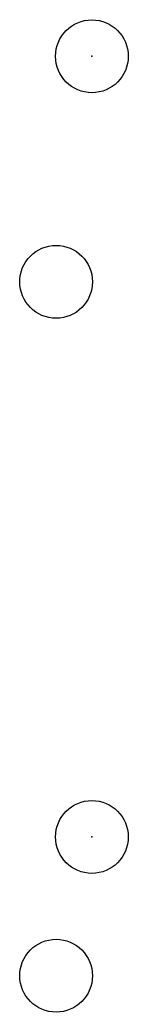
# Model space of a CAD drawing. Header units: millimetres. Extents: x -110 to 112, y -88 to 91.
# Drawn here: x 105.3 to 111.6, y 33.4 to 90.6 of the extents above.
import ezdxf

# ---------------------------------------------------------------- set-up
doc = ezdxf.new("R2010")
doc.units = ezdxf.units.MM
doc.header["$PDSIZE"] = -1

msp = doc.modelspace()

# ---------------------------------------------------------------- linework, layer by layer
at = {"color": 7, "linetype": 'Continuous', "lineweight": 25}
for centre in [(109.5, 88.5), (107.429, 75.5), (109.5, 43.5), (107.429, 35.5)]:
    msp.add_circle(centre, 2.1, dxfattribs=at)
at = {"color": 7, "linetype": 'Continuous'}
for p in [(109.5, 88.5), (109.5, 43.5)]:
    msp.add_point(p, dxfattribs=at)

doc.saveas('drawing.dxf')
